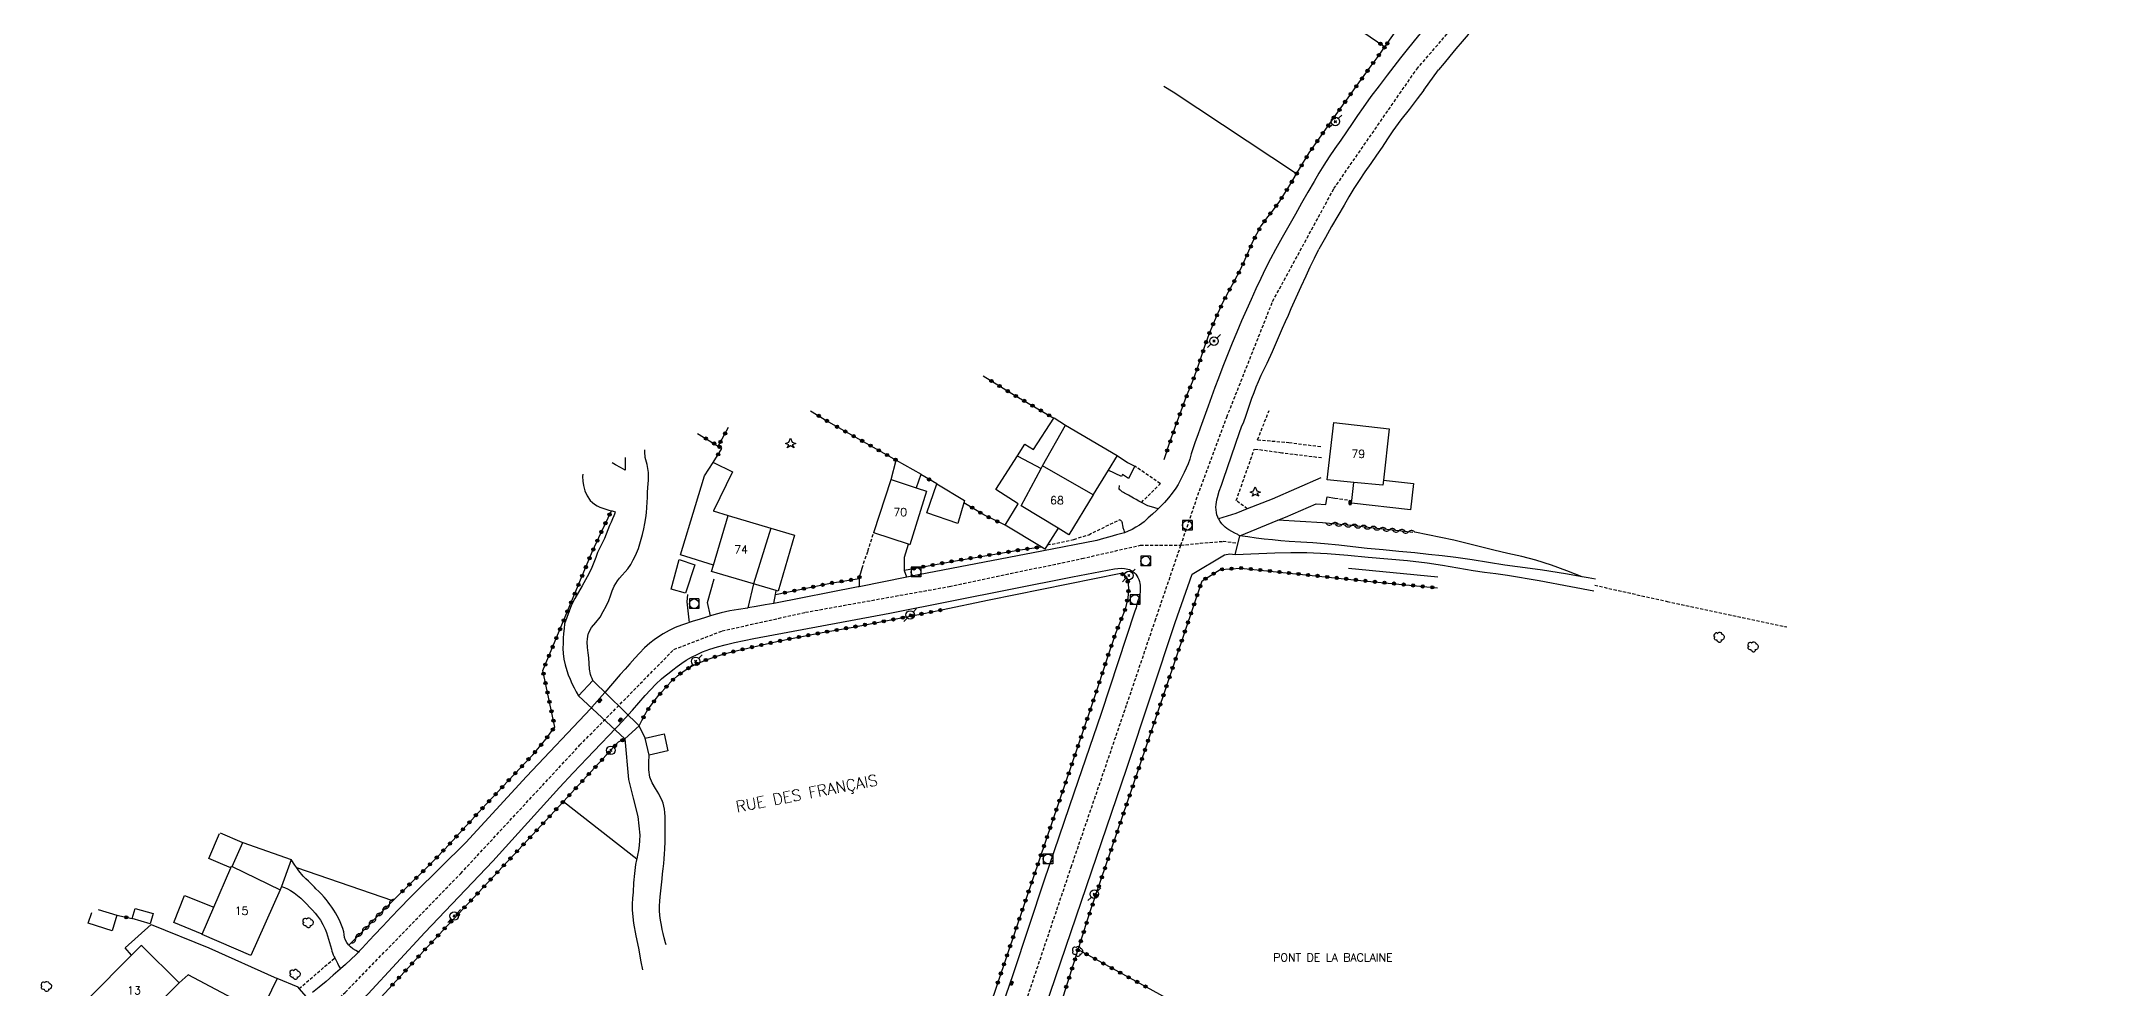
# Model space of a CAD drawing. Header units: millimetres. Extents: x 194000 to 195000, y 155999 to 157001.
# Drawn here: x 194327.7 to 194648.7, y 156260.3 to 156408.3 of the extents above; entities that cross this region are included whole.
import ezdxf
from ezdxf.enums import TextEntityAlignment as Align

# ---------------------------------------------------------------- set-up
doc = ezdxf.new("R2010")
doc.units = ezdxf.units.MM
doc.linetypes.add('DASHED', pattern=[0.75, 0.5, -0.25])
doc.layers.get('0').update_dxf_attribs({"linetype": 'CONTINUOUS'})
for name, color, linetype in [('W0001', 6, 'DASHED'), ('W0008', 7, 'CONTINUOUS'), ('W0014', 7, 'CONTINUOUS'), ('W0017', 7, 'CONTINUOUS'), ('W0070', 7, 'DASHED'), ('W0071', 7, 'CONTINUOUS'), ('W0101', 7, 'CONTINUOUS'), ('W0104', 1, 'CONTINUOUS'), ('W0112', 1, 'DASHED'), ('W0120', 7, 'CONTINUOUS'), ('W0211', 2, 'CONTINUOUS'), ('W0300', 7, 'CONTINUOUS'), ('W0303', 7, 'CONTINUOUS'), ('W0310', 3, 'CONTINUOUS'), ('W0323', 7, 'CONTINUOUS'), ('W0330', 7, 'CONTINUOUS'), ('W0401', 7, 'CONTINUOUS'), ('W0420', 7, 'CONTINUOUS'), ('W0473', 7, 'CONTINUOUS'), ('W0510', 5, 'CONTINUOUS'), ('W0984', 7, 'CONTINUOUS'), ('W0989', 7, 'CONTINUOUS'), ('W0991', 7, 'CONTINUOUS')]:
    doc.layers.add(name, color=color, linetype=linetype)
doc.styles.get("Standard").update_dxf_attribs({"font": 'romans.shx', "width": 0.85})

# ---------------------------------------------------------------- blocks, each defined once
blk = doc.blocks.new('T303')
for p, q in [((-0.77, 0), (-0.28, 0.21)), ((-0.28, -0.21), (-0.77, 0)), ((-0.28, 0.21), (0, 0.83)), ((0, 0.83), (0.28, 0.21)), ((0.28, 0.21), (0.83, 0)), ((0.83, 0), (0.28, -0.21)), ((-0.49, -0.63), (-0.28, -0.21)), ((0, -0.35), (-0.49, -0.63)), ((0.56, -0.63), (0, -0.35)), ((0.28, -0.21), (0.56, -0.63))]:
    blk.add_line(p, q)
blk = doc.blocks.new('T420')
for p, q in [((0.75, 0.75), (-0.75, 0.75)), ((-0.75, 0.75), (-0.75, -0.75)), ((0.75, 0.75), (0.75, -0.75)), ((0.75, -0.75), (-0.75, -0.75))]:
    blk.add_line(p, q)
blk.add_ellipse((0, 0), major_axis=(-0.53, 0.53), ratio=1, start_param=3.926991, end_param=10.210176)
blk = doc.blocks.new('T473')
for p, q in [((-0.166667, 0.166667), (0.166667, -0.166667)), ((-0.166667, -0.166667), (0.166667, 0.166667)), ((0.500001, 0.500001), (1.000002, 1.000002)), ((-1.000002, -1.000002), (-0.500001, -0.500001))]:
    blk.add_line(p, q)
blk.add_ellipse((0, 0), major_axis=(0.471405, 0.471405), ratio=1, start_param=5.4977871438, end_param=11.780972451)
blk = doc.blocks.new('T401')
for p, q in [((-0.3, 0.3), (0, 0.3)), ((-0.3, -0.25), (-0.3, 0.3)), ((-0.3, 0.15), (0, 0.15)), ((-0.3, 0), (0, 0)), ((0, 0.3), (0, -0.25)), ((-0.3, -0.15), (0, -0.15)), ((-0.3, -0.25), (-0.3, -0.3)), ((-0.3, -0.3), (0, -0.3)), ((0, -0.3), (0, -0.25))]:
    blk.add_line(p, q)
blk = doc.blocks.new('T300')
for p, q in [((-0.8, 0.51), (-0.86, 0.34)), ((-0.86, 0.34), (-0.86, 0.17)), ((-0.86, 0.17), (-0.74, 0.06)), ((-0.69, 0.63), (-0.8, 0.51)), ((-0.8, -0.06), (-0.74, 0.06)), ((-0.74, 0.06), (-0.69, 0.11)), ((-0.57, 0.69), (-0.69, 0.63)), ((-0.46, 0.69), (-0.57, 0.69)), ((-0.29, 0.63), (-0.46, 0.69)), ((-0.29, 0.63), (-0.17, 0.74)), ((-0.23, 0.57), (-0.29, 0.63)), ((-0.17, 0.74), (-0.06, 0.8)), ((-0.06, 0.8), (0.06, 0.8)), ((0.06, 0.8), (0.23, 0.74)), ((0.23, 0.74), (0.34, 0.63)), ((0.34, 0.63), (0.4, 0.51)), ((0.46, 0.46), (0.34, 0.46)), ((0.4, 0.51), (0.4, 0.46)), ((0.57, 0.4), (0.46, 0.46)), ((0.57, 0.4), (0.69, 0.29)), ((0.69, 0.29), (0.74, 0.17)), ((0.74, 0.06), (0.69, -0.17)), ((0.74, 0.17), (0.74, 0.06)), ((-0.8, -0.17), (-0.8, -0.06)), ((-0.8, -0.23), (-0.8, -0.17)), ((-0.74, -0.34), (-0.8, -0.23)), ((-0.69, -0.4), (-0.74, -0.34)), ((-0.51, -0.46), (-0.69, -0.4)), ((-0.4, -0.46), (-0.51, -0.46)), ((-0.4, -0.46), (-0.34, -0.46)), ((-0.34, -0.46), (-0.34, -0.4)), ((-0.34, -0.51), (-0.34, -0.46)), ((-0.29, -0.63), (-0.34, -0.51)), ((-0.17, -0.74), (-0.29, -0.63)), ((-0.06, -0.8), (-0.17, -0.74)), ((0.06, -0.8), (-0.06, -0.8)), ((0.17, -0.74), (0.06, -0.8)), ((0.23, -0.69), (0.17, -0.74)), ((0.29, -0.46), (0.23, -0.46)), ((0.29, -0.63), (0.23, -0.69)), ((0.46, -0.4), (0.29, -0.46)), ((0.34, -0.51), (0.29, -0.63)), ((0.34, -0.51), (0.34, -0.46)), ((0.57, -0.34), (0.46, -0.4)), ((0.63, -0.29), (0.57, -0.34)), ((0.69, -0.17), (0.63, -0.29))]:
    blk.add_line(p, q)
blk = doc.blocks.new('t323o')
at = {"color": 0, "linetype": 'Continuous'}
for radius in [0.25, 0.15]:
    blk.add_circle((0, 0), radius, dxfattribs=at)
blk = doc.blocks.new('t310o')
at = {"color": 0, "linetype": 'Continuous'}
for centre, start, end in [((-0.5, 0.38), 216.8699, 323.1304), ((0.5, -0.37), 36.8699, 143.1303)]:
    blk.add_arc(centre, 0.625, start, end, dxfattribs=at)

msp = doc.modelspace()

# ---------------------------------------------------------------- linework, layer by layer
at = {"layer": 'W0001'}
for points in [[(194505.76, 156329.54), (194508.65, 156338.04), (194512.94, 156349.56), (194520.1, 156367.63), (194529.67, 156385.25), (194542.61, 156403.92), (194555.92, 156419.31), (194567.34, 156430.2), (194586.26, 156448.69), (194607.58, 156468.77), (194618.2, 156479.19), (194624.7, 156485.95), (194631.85, 156493.57), (194635.04, 156497.02), (194647.85, 156512.41), (194664.7, 156532.82), (194682.49, 156555.17), (194701.86, 156579.17), (194709.19, 156588.59), (194719.3, 156600.74), (194737.79, 156624.11), (194747.79, 156635.6), (194766.17, 156654.85), (194782.26, 156671)], [(194505.76, 156329.54), (194508.76, 156329.87), (194512.36, 156330.17), (194514.7, 156329.91)], [(194426.57, 156313.27), (194434.1, 156316.17), (194447.12, 156319.08), (194469.58, 156323.11), (194490.32, 156327.48), (194499.45, 156329.56), (194505.76, 156329.54)], [(194464.43, 156207.95), (194470.3, 156224.59), (194477.55, 156246.33), (194488.63, 156279.27), (194497.34, 156304.75), (194501.74, 156317.73), (194505.76, 156329.54)], [(194367.09, 156252.43), (194375.24, 156259.72), (194393.28, 156278.3), (194411.85, 156298.31), (194426.57, 156313.27)]]:
    msp.add_lwpolyline(points, dxfattribs=at)
at = {"layer": 'W0008'}
for points in [[(194563.95, 156431.08), (194562.79, 156429.97), (194561.64, 156428.86), (194560.48, 156427.76), (194559.24, 156426.6), (194557.99, 156425.45), (194556.77, 156424.28), (194555.83, 156423.35), (194554.91, 156422.4), (194554, 156421.45), (194552.65, 156420), (194551.31, 156418.53), (194549.96, 156417.07), (194548.86, 156415.92), (194547.75, 156414.79), (194546.67, 156413.63), (194545.69, 156412.51), (194544.73, 156411.36), (194543.77, 156410.21), (194542.88, 156409.15), (194541.98, 156408.08)], [(194567.95, 156426.78), (194566.8, 156425.67), (194565.64, 156424.56), (194564.48, 156423.46), (194563.24, 156422.3), (194562, 156421.15), (194560.77, 156419.98), (194559.84, 156419.05), (194558.92, 156418.1), (194558.01, 156417.15), (194556.65, 156415.7), (194555.32, 156414.23), (194553.97, 156412.77), (194552.87, 156411.63), (194551.76, 156410.49), (194550.67, 156409.33), (194549.69, 156408.21), (194548.74, 156407.06), (194547.78, 156405.92), (194546.89, 156404.85), (194545.99, 156403.78)], [(194541.98, 156408.08), (194541.11, 156407), (194540.06, 156405.66), (194539.03, 156404.3)], [(194539.03, 156404.3), (194538, 156402.95), (194536.73, 156401.29), (194535.46, 156399.63), (194534.23, 156397.94), (194533.36, 156396.68), (194532.51, 156395.4), (194531.66, 156394.13), (194530.74, 156392.82), (194529.82, 156391.52), (194528.92, 156390.19), (194528.12, 156388.92), (194527.34, 156387.64), (194526.58, 156386.35), (194525.59, 156384.67), (194524.63, 156382.98), (194523.67, 156381.28), (194522.62, 156379.45)], [(194543.7, 156400.64), (194545.99, 156403.78)], [(194543.7, 156400.64), (194542.68, 156399.29), (194541.41, 156397.63), (194540.14, 156395.97), (194538.9, 156394.28), (194538.04, 156393.02), (194537.19, 156391.74), (194536.33, 156390.47), (194535.42, 156389.16), (194534.49, 156387.85), (194533.6, 156386.53), (194532.8, 156385.26), (194532.02, 156383.98), (194531.25, 156382.69), (194530.27, 156381.01), (194529.3, 156379.32), (194528.35, 156377.62), (194527.3, 156375.79)], [(194522.62, 156379.45), (194521.58, 156377.61), (194520.57, 156375.76), (194519.78, 156374.26), (194519.01, 156372.75), (194518.26, 156371.23), (194517.49, 156369.6), (194516.76, 156367.95), (194516.03, 156366.31), (194515.26, 156364.58), (194514.5, 156362.85), (194513.77, 156361.11), (194513.04, 156359.29), (194512.33, 156357.47), (194511.64, 156355.64), (194511.09, 156354.18), (194510.55, 156352.73), (194510.02, 156351.27), (194509.6, 156350.13), (194509.19, 156348.99), (194508.78, 156347.85), (194508.39, 156346.77), (194508.01, 156345.68), (194507.64, 156344.59), (194507.4, 156343.81), (194507.16, 156343.02), (194506.88, 156342.25), (194506.59, 156341.59), (194506.27, 156340.93), (194505.95, 156340.28), (194505.64, 156339.67), (194505.32, 156339.05), (194504.98, 156338.46), (194504.43, 156337.68), (194503.83, 156336.93), (194503.2, 156336.21), (194502.6, 156335.59), (194502.23, 156335.23), (194501.97, 156334.99), (194501.33, 156334.4), (194500.67, 156333.81), (194500.01, 156333.23), (194499.3, 156332.71), (194498.74, 156332.35), (194498.15, 156332.01), (194497.55, 156331.73), (194496.94, 156331.51), (194496.33, 156331.33), (194495.7, 156331.16), (194494.69, 156330.87), (194493.67, 156330.58), (194492.65, 156330.3)], [(194512.42, 156339.86), (194514.92, 156347.18), (194515.25, 156348.02), (194515.58, 156348.85), (194515.9, 156349.7), (194516.23, 156350.64), (194516.54, 156351.59), (194516.87, 156352.53), (194517.2, 156353.4), (194517.53, 156354.27), (194517.89, 156355.12), (194518.33, 156356.09), (194518.8, 156357.05), (194519.27, 156358.01), (194520.08, 156359.82), (194520.86, 156361.64), (194521.65, 156363.46), (194522.11, 156364.49), (194522.56, 156365.51), (194523.02, 156366.54), (194523.77, 156368.25), (194524.54, 156369.95), (194525.32, 156371.65), (194525.97, 156373.03), (194526.64, 156374.41), (194527.3, 156375.79)], [(194514.97, 156331.03), (194514.86, 156331.09), (194514.75, 156331.15), (194514.64, 156331.22), (194514.18, 156331.45), (194513.71, 156331.68), (194513.26, 156331.95), (194512.96, 156332.15), (194512.68, 156332.37), (194512.42, 156332.61), (194512.14, 156332.92), (194511.89, 156333.26), (194511.67, 156333.61), (194511.65, 156333.65), (194511.52, 156333.95), (194511.4, 156334.31), (194511.31, 156334.67), (194511.26, 156335.07), (194511.25, 156335.49), (194511.27, 156335.9), (194511.31, 156336.28), (194511.39, 156336.66), (194511.48, 156337.03), (194511.75, 156337.98), (194512.09, 156338.92), (194512.42, 156339.86)], [(194492.65, 156330.3), (194484.05, 156328.65), (194464.76, 156324.95), (194462.96, 156324.58), (194455.51, 156323.07), (194455.34, 156323.03), (194442.2, 156320.47)], [(194472.54, 156221.3), (194479.57, 156242.08), (194484.58, 156257.28), (194491.02, 156276.25), (194497.33, 156294.72), (194504.87, 156317.48), (194507.51, 156325.04), (194512.59, 156328.04), (194513.41, 156328.22), (194514.26, 156328.13), (194514.7, 156329.91), (194514.97, 156331.03)], [(194439.07, 156314.99), (194460.31, 156318.93), (194488.86, 156324.62), (194495.38, 156325.85), (194495.92, 156325.9), (194496.45, 156325.95), (194496.97, 156325.93), (194497.23, 156325.89), (194497.49, 156325.83), (194497.74, 156325.74), (194498.01, 156325.61), (194498.27, 156325.44), (194498.5, 156325.24), (194498.71, 156325.02), (194498.9, 156324.76), (194499.05, 156324.5), (194499.19, 156324.21), (194499.3, 156323.9), (194499.38, 156323.58), (194499.42, 156323.29), (194499.43, 156323), (194499.43, 156322.7), (194499.42, 156322.46), (194499.41, 156322.22), (194499.38, 156321.98), (194499.29, 156321.6), (194499.18, 156321.23), (194499.06, 156320.86), (194498.91, 156320.33), (194498.76, 156319.8), (194498.6, 156319.28), (194493.29, 156303.26), (194489.04, 156290.82), (194484.4, 156277.23), (194479.59, 156262.63), (194474.17, 156246.85)], [(194442.2, 156320.47), (194440.82, 156320.23), (194439.44, 156319.98), (194438.14, 156319.76), (194438.06, 156319.74), (194436.68, 156319.52), (194435.31, 156319.3), (194433.95, 156319.02), (194432.8, 156318.69), (194432.29, 156318.53), (194431.66, 156318.33), (194430.52, 156317.95), (194429.59, 156317.68), (194428.97, 156317.49), (194428.67, 156317.4), (194427.76, 156317.08), (194426.79, 156316.68), (194425.83, 156316.23), (194424.91, 156315.73), (194424.19, 156315.27), (194423.49, 156314.78), (194422.82, 156314.26), (194421.99, 156313.52), (194421.21, 156312.71), (194420.45, 156311.89), (194419.68, 156311.05), (194418.94, 156310.2), (194418.2, 156309.34)], [(194408.72, 156291.7), (194410.86, 156293.98), (194413.01, 156296.27), (194415.17, 156298.55), (194416.48, 156299.91), (194417.41, 156300.87), (194417.79, 156301.27), (194419.08, 156302.64), (194419.48, 156303.1), (194420.09, 156303.79), (194421.08, 156304.95), (194422.09, 156306.08), (194422.91, 156306.97), (194423.74, 156307.85), (194424.62, 156308.68), (194425.21, 156309.17), (194425.81, 156309.63), (194426.42, 156310.09), (194427.1, 156310.61), (194427.79, 156311.11), (194428.49, 156311.58), (194429.32, 156312.05), (194430.18, 156312.49), (194431.05, 156312.88), (194432.2, 156313.31), (194433.38, 156313.67), (194434.57, 156314.01), (194436.06, 156314.37), (194437.57, 156314.68), (194439.07, 156314.99)], [(194418.2, 156309.34), (194415.76, 156306.57), (194413.73, 156304.25), (194413.58, 156304.07), (194403.55, 156293.44), (194394.08, 156283.13), (194386.09, 156275.24)], [(194375.16, 156255.47), (194375.21, 156255.56), (194375.49, 156256.04), (194375.83, 156256.51), (194376.2, 156256.95), (194376.6, 156257.38), (194377.31, 156258.11), (194378.07, 156258.79), (194378.83, 156259.47), (194387.68, 156269.07), (194398.26, 156280.22), (194408.72, 156291.7)], [(194386.09, 156275.24), (194384.87, 156274), (194384.24, 156273.36)]]:
    msp.add_lwpolyline(points, dxfattribs=at)
at = {"layer": 'W0014'}
msp.add_lwpolyline([(194384.24, 156273.36), (194383.65, 156272.76), (194382.44, 156271.51), (194381.08, 156270.08), (194379.74, 156268.63), (194378.4, 156267.18), (194377.91, 156266.66), (194377.42, 156266.14), (194377.31, 156266.02), (194376.92, 156265.62), (194376.11, 156264.84), (194375.27, 156264.09), (194374.47, 156263.39), (194374.42, 156263.35), (194373.34, 156262.39), (194372.25, 156261.43), (194371.14, 156260.51), (194370.11, 156259.7)], dxfattribs=at)
at = {"layer": 'W0017'}
for points in [[(194527.61, 156340.06), (194520.03, 156336.74), (194516.14, 156335.23), (194514.35, 156334.53), (194511.65, 156333.65)], [(194499.59, 156336.22), (194499.19, 156336.45), (194498.78, 156336.68), (194498.37, 156336.92), (194498.1, 156337.07), (194497.83, 156337.21), (194497.57, 156337.36), (194497.37, 156337.47), (194497.17, 156337.57), (194496.97, 156337.68), (194496.79, 156337.79), (194496.61, 156337.9), (194496.45, 156338.03), (194496.33, 156338.13), (194496.23, 156338.23), (194496.15, 156338.35), (194496.13, 156338.52), (194496.16, 156338.71), (194496.18, 156338.9)], [(194514.97, 156331.03), (194520.89, 156333.45), (194522.13, 156333.96), (194526.9, 156336), (194528.39, 156335.92), (194528.63, 156337.1), (194529.82, 156336.9)], [(194496.26, 156333.57), (194496.36, 156333.45), (194496.47, 156333.33), (194496.55, 156333.2), (194496.59, 156333.04), (194496.61, 156332.87), (194496.63, 156332.7), (194496.72, 156332.3), (194496.83, 156331.9), (194496.94, 156331.51)], [(194502.23, 156335.23), (194501.69, 156335.39), (194501.16, 156335.54), (194500.63, 156335.73), (194500.28, 156335.88), (194499.94, 156336.05), (194499.59, 156336.22)], [(194462.96, 156324.58), (194462.58, 156325.56), (194462.58, 156325.64), (194462.59, 156327.69), (194463.23, 156329.71)], [(194432.29, 156318.53), (194431.81, 156320.59), (194432.84, 156324.29)], [(194439, 156323.53), (194438.14, 156319.76)], [(194455.49, 156324.35), (194455.51, 156323.07)], [(194428.68, 156321.86), (194428.6, 156320.72), (194428.92, 156317.92), (194428.97, 156317.49)], [(194442.2, 156320.47), (194442.45, 156321.85), (194442.57, 156322.48)], [(194377.31, 156266.02), (194376.87, 156266.28), (194376.43, 156266.54), (194376.04, 156266.84), (194375.81, 156267.08), (194375.74, 156267.15), (194375.48, 156267.5), (194375.27, 156267.87), (194375.14, 156268.29), (194375.08, 156268.74), (194374.99, 156269.18), (194374.83, 156269.7), (194374.64, 156270.21), (194374.44, 156270.71), (194374.21, 156271.19), (194373.97, 156271.66), (194373.71, 156272.12), (194373.43, 156272.56), (194373.13, 156273), (194372.83, 156273.42), (194372.55, 156273.82), (194372.27, 156274.21), (194371.96, 156274.58), (194371.54, 156275.03), (194371.09, 156275.45), (194370.64, 156275.88), (194370.41, 156276.14), (194370.17, 156276.4), (194369.93, 156276.66), (194369.5, 156277.06), (194369.06, 156277.45), (194368.64, 156277.85), (194367.97, 156278.68), (194367.65, 156279.16), (194367.37, 156279.58), (194366.77, 156280.48)], [(194365.28, 156276.27), (194365.75, 156276.07), (194366.22, 156275.87), (194366.67, 156275.64), (194367.23, 156275.28), (194367.76, 156274.87), (194368.27, 156274.44), (194368.75, 156273.98), (194369.21, 156273.5), (194369.66, 156273.01), (194370.09, 156272.56), (194370.51, 156272.11), (194370.89, 156271.64), (194371.34, 156270.99), (194371.73, 156270.3), (194372.08, 156269.59), (194372.29, 156269.08), (194372.47, 156268.55), (194372.64, 156268.01), (194372.79, 156267.5), (194372.92, 156266.98), (194373.06, 156266.47), (194373.15, 156266.17), (194373.23, 156265.87), (194373.34, 156265.58), (194373.48, 156265.28), (194373.59, 156265.1), (194373.64, 156265), (194373.8, 156264.71), (194374.03, 156264.27), (194374.25, 156263.83), (194374.47, 156263.39)], [(194369.19, 156259.02), (194368.04, 156260.31), (194367.86, 156260.52), (194364.57, 156261.86)]]:
    msp.add_lwpolyline(points, dxfattribs=at)
at = {"layer": 'W0070'}
msp.add_lwpolyline([(194570.43, 156323.31), (194581.73, 156320.77), (194600.19, 156316.86), (194600.45, 156316.81)], dxfattribs=at)
at = {"layer": 'W0071'}
for points in [[(194570.52, 156324.24), (194569.39, 156324.46), (194568.46, 156324.63), (194565.84, 156325.1), (194562.28, 156325.67), (194560.32, 156325.94), (194558.36, 156326.18), (194556.39, 156326.44), (194553.84, 156326.84), (194551.29, 156327.27), (194548.74, 156327.65), (194546.6, 156327.9), (194544.46, 156328.12), (194542.33, 156328.34), (194539.84, 156328.58), (194537.36, 156328.81), (194534.87, 156329.06), (194532.65, 156329.31), (194530.44, 156329.56), (194528.22, 156329.78), (194526.37, 156329.91), (194524.52, 156330.01), (194522.67, 156330.13), (194521.37, 156330.25), (194520.08, 156330.37), (194518.79, 156330.52), (194517.51, 156330.68), (194516.24, 156330.86), (194514.97, 156331.03)], [(194514.26, 156328.13), (194515.48, 156328.17), (194516.7, 156328.22), (194517.92, 156328.26), (194520.42, 156328.34), (194522.92, 156328.4), (194525.42, 156328.4), (194528.63, 156328.26), (194531.84, 156328), (194535.04, 156327.71), (194538.11, 156327.45), (194541.17, 156327.15), (194544.23, 156326.79), (194546.62, 156326.42), (194549.01, 156326.01), (194551.4, 156325.62), (194553.19, 156325.37), (194554.99, 156325.13), (194556.78, 156324.88), (194561.73, 156324.05), (194566.67, 156323.11), (194570.26, 156322.42)]]:
    msp.add_lwpolyline(points, dxfattribs=at)
at = {"layer": 'W0101'}
for points in [[(194528.64, 156339.75), (194529.66, 156348.73), (194538.31, 156347.75), (194537.4, 156339.72), (194537.31, 156338.91), (194532.79, 156339.35)], [(194463.44, 156329.64), (194463.23, 156329.71), (194457.78, 156331.5), (194457.79, 156331.54), (194460.5, 156339.81), (194464.4, 156338.54), (194464.55, 156338.49), (194466.01, 156338.01)], [(194360.46, 156265.49), (194352.88, 156268.75), (194352.9, 156268.81), (194354.7, 156273), (194357.34, 156279.15), (194357.46, 156279.43), (194357.56, 156279.38), (194365.08, 156275.72)], [(194349.27, 156261.2), (194341.08, 156252.95), (194335.18, 156258.82), (194341.86, 156265.54), (194343.4, 156267.1), (194343.4, 156267.02), (194349.27, 156261.2)]]:
    msp.add_lwpolyline(points, close=True, dxfattribs=at)
for points in [[(194492.05, 156337.44), (194488.27, 156331.2), (194486.6, 156332.21), (194480.83, 156335.7), (194483.94, 156341.54), (194484.16, 156341.95)], [(194492.05, 156337.44), (194484.16, 156341.95)], [(194439, 156323.53), (194432.47, 156325.46), (194432.77, 156326.46), (194435.07, 156334.21), (194441.72, 156332.24), (194441.71, 156332.2)], [(194441.71, 156332.2), (194439, 156323.53)]]:
    msp.add_lwpolyline(points, dxfattribs=at)
at = {"layer": 'W0104'}
for points in [[(194480.23, 156343.52), (194481.4, 156345.34), (194482.73, 156344.48), (194482.74, 156344.48), (194485.92, 156349.41), (194485.95, 156349.46), (194487.76, 156348.3)], [(194484.16, 156341.95), (194484.14, 156341.96), (194487.76, 156348.3), (194495.82, 156343.56)], [(194460.5, 156339.81), (194461.3, 156342.84), (194465.18, 156340.66), (194465.15, 156340.6), (194464.4, 156338.54)], [(194486.6, 156332.21), (194484.91, 156329.59), (194484.5, 156328.96), (194483.94, 156329.3), (194478.32, 156332.67), (194480.33, 156336.02), (194476.85, 156338.27), (194480.23, 156343.52), (194480.32, 156343.48), (194483.94, 156341.54)], [(194495.82, 156343.56), (194494.43, 156341.3), (194492.05, 156337.45), (194492.05, 156337.44)], [(194495.82, 156343.56), (194497.42, 156342.47), (194497.43, 156342.47), (194498.57, 156341.9), (194497.61, 156339.96), (194496.64, 156340.6), (194496.48, 156340.28), (194494.43, 156341.3)], [(194432.77, 156326.46), (194427.59, 156328.03), (194429.95, 156335.78), (194429.95, 156335.78), (194431.35, 156340.37), (194432.72, 156342.45), (194432.75, 156342.49), (194435.72, 156341.04), (194432.75, 156334.92), (194432.73, 156334.93), (194435.07, 156334.21)], [(194537.4, 156339.72), (194542.1, 156339.21), (194541.64, 156335.09), (194532.43, 156336.1), (194532.48, 156336.56), (194532.79, 156339.35)], [(194441.71, 156332.2), (194445.42, 156331.1), (194442.86, 156322.39), (194442.57, 156322.48), (194439, 156323.53)], [(194357.34, 156279.15), (194356.11, 156279.69), (194353.9, 156280.64), (194355.58, 156284.52)], [(194355.69, 156284.63), (194359.07, 156283.2), (194359.07, 156283.2), (194359.22, 156283.14), (194366.77, 156280.48), (194366.55, 156279.86), (194365.28, 156276.27), (194365.08, 156275.72)], [(194357.56, 156279.38), (194359.22, 156283.14)], [(194336.65, 156272.67), (194339.56, 156271.75), (194338.8, 156269.35), (194335.09, 156270.52), (194335.62, 156272.2)], [(194352.9, 156268.81), (194348.43, 156270.61), (194350.13, 156274.84), (194354.7, 156273)], [(194341.86, 156265.54), (194340.86, 156266.65), (194344.91, 156270.3), (194353.94, 156266.65), (194364.57, 156261.86), (194361.98, 156256.51), (194361.97, 156256.47), (194350.68, 156262.47), (194349.27, 156261.2)]]:
    msp.add_lwpolyline(points, dxfattribs=at)
for points in [[(194470.95, 156332.95), (194466.08, 156334.62), (194467.63, 156339.12), (194471.96, 156336.56), (194471.86, 156336.2)], [(194427.41, 156327.31), (194429.83, 156326.51), (194428.38, 156322.06), (194426.12, 156322.68)], [(194422.1, 156299.42), (194425.04, 156300.09), (194425.64, 156297.46), (194422.7, 156296.79)], [(194341.95, 156271.24), (194342.42, 156272.83), (194345.21, 156272.01), (194344.74, 156270.42)]]:
    msp.add_lwpolyline(points, close=True, dxfattribs=at)
at = {"layer": 'W0112'}
for points in [[(194517.75, 156346.03), (194519.55, 156350.61)], [(194517.75, 156346.03), (194522.65, 156345.59), (194527.82, 156344.93)], [(194516.14, 156335.23), (194514.42, 156336.55), (194517.24, 156344.54)], [(194527.75, 156343.18), (194521.53, 156343.95), (194517.24, 156344.54)], [(194499.59, 156336.22), (194502.57, 156339.17), (194502.55, 156339.17), (194498.57, 156341.9)], [(194529.82, 156336.9), (194532.48, 156336.56)], [(194484.91, 156329.59), (194489.05, 156330.46), (194491.37, 156331.2), (194496.26, 156333.57)], [(194455.97, 156325.99), (194456.87, 156328.67), (194456.88, 156328.65), (194457.79, 156331.54)], [(194368.04, 156260.31), (194373.59, 156265.1)]]:
    msp.add_lwpolyline(points, dxfattribs=at)
at = {"layer": 'W0120'}
for points in [[(194413.92, 156308.42), (194411.67, 156306.03)], [(194413.92, 156308.42), (194421.14, 156301.35)], [(194418.93, 156299.29), (194411.67, 156306.03)], [(194421.14, 156301.35), (194418.93, 156299.29)]]:
    msp.add_lwpolyline(points, dxfattribs=at)
at = {"layer": 'W0211'}
for points in [[(194527.91, 156333.06), (194520.89, 156333.45)], [(194568.46, 156324.63), (194566.05, 156325.54), (194563.64, 156326.44), (194561.19, 156327.24), (194559.02, 156327.8), (194556.83, 156328.28), (194554.64, 156328.77), (194552.56, 156329.3), (194550.48, 156329.84), (194548.4, 156330.35), (194546.38, 156330.78), (194544.35, 156331.18), (194542.33, 156331.57)], [(194545.9, 156324.54), (194531.95, 156325.9)]]:
    msp.add_lwpolyline(points, dxfattribs=at)
at = {"layer": 'W0300'}
for points in [[(194523.82, 156387.54), (194504.56, 156400.31), (194503.11, 156401.19)], [(194468.38, 156319.45), (194475.81, 156321.02), (194496.38, 156325.17)], [(194382.66, 156274.02), (194367.65, 156279.16)]]:
    msp.add_lwpolyline(points, dxfattribs=at)
at = {"layer": 'W0310'}
for points in [[(194541.99, 156331.56), (194538.94, 156331.9), (194535.9, 156332.24), (194532.85, 156332.57), (194531.21, 156332.73), (194529.56, 156332.9), (194527.91, 156333.06)], [(194375.81, 156267.08), (194382.66, 156274.02), (194383.11, 156274.48)]]:
    msp.add_lwpolyline(points, dxfattribs=at)
at = {"layer": 'W0323'}
for points in [[(194516.79, 156420.91), (194516.81, 156420.9), (194522.45, 156417.24), (194527.38, 156414.1), (194534.17, 156409.73), (194537.64, 156407.4), (194540.21, 156411.11), (194541.3, 156412.43), (194542.4, 156413.76), (194543.52, 156415.06), (194544.95, 156416.53), (194546.43, 156417.96), (194547.88, 156419.42), (194549.1, 156420.77), (194550.28, 156422.13), (194551.5, 156423.47), (194552.26, 156424.26), (194553.02, 156425.03), (194553.8, 156425.79), (194554.32, 156426.29), (194554.85, 156426.79), (194555.38, 156427.28)], [(194503.14, 156342.93), (194504.01, 156345.47), (194504.89, 156348.01), (194505.79, 156350.54), (194506.67, 156352.81), (194507.56, 156355.08), (194508.42, 156357.35), (194509, 156359.08), (194509.56, 156360.82), (194510.17, 156362.54), (194510.85, 156364.2), (194511.57, 156365.84), (194512.33, 156367.46), (194513.21, 156369.15), (194514.14, 156370.83), (194515.04, 156372.51), (194516.08, 156374.78), (194517.07, 156377.08), (194518.22, 156379.28), (194519.18, 156380.64), (194520.21, 156381.96), (194521.21, 156383.3), (194522.79, 156385.78), (194523.82, 156387.54), (194524.29, 156388.32), (194525.83, 156390.83), (194527.4, 156393.14), (194529.01, 156395.43), (194530.64, 156397.71), (194531.88, 156399.45), (194533.14, 156401.18), (194534.39, 156402.91), (194535.47, 156404.41), (194536.56, 156405.9), (194537.64, 156407.4)], [(194474.89, 156355.99), (194479.77, 156352.99), (194485.92, 156349.41)], [(194447.93, 156350.56), (194450.74, 156348.8)], [(194430.28, 156347), (194433.49, 156345.05), (194435.12, 156347.98)], [(194450.74, 156348.8), (194461.3, 156342.84)], [(194432.72, 156342.45), (194434.05, 156344.67), (194433.49, 156345.05)], [(194467.63, 156339.12), (194465.15, 156340.6)], [(194383.11, 156274.48), (194385.26, 156276.57), (194387.42, 156278.66), (194389.54, 156280.79), (194391.56, 156282.92), (194393.54, 156285.09), (194395.52, 156287.26), (194397.24, 156289.09), (194398.96, 156290.93), (194400.68, 156292.77), (194402.61, 156294.8), (194404.54, 156296.84), (194406.35, 156298.98), (194406.89, 156299.7), (194407.42, 156300.43), (194407.95, 156301.16), (194406.1, 156309.99), (194413.82, 156328.54), (194415.21, 156331.56), (194416.81, 156334.95)], [(194478.32, 156332.67), (194474.98, 156334.31), (194471.86, 156336.2)], [(194462.58, 156325.64), (194470.55, 156327.14), (194480.66, 156328.83), (194483.94, 156329.3)], [(194442.45, 156321.85), (194451.04, 156323.63), (194455.49, 156324.35), (194455.97, 156325.99)], [(194496.38, 156325.17), (194496.66, 156325.03), (194496.94, 156324.89), (194497.17, 156324.7), (194497.36, 156324.35), (194497.46, 156323.93), (194497.53, 156323.51), (194497.59, 156322.76), (194497.55, 156321.99), (194497.47, 156321.23), (194497.02, 156319.39), (194496.28, 156317.59), (194495.56, 156315.79), (194494.2, 156311.77), (194492.89, 156307.74), (194491.57, 156303.71), (194482.7, 156277.61), (194474.42, 156253.1), (194471.62, 156245.4), (194469.87, 156241.57)], [(194487.41, 156259.15), (194489.71, 156266.39), (194489.82, 156266.71), (194491.57, 156272.21), (194499.2, 156294.7), (194506.36, 156315.98), (194509.07, 156324), (194511.92, 156325.76), (194515.11, 156325.99), (194534.89, 156323.96), (194545.83, 156322.9)], [(194421.14, 156301.35), (194421.58, 156302.2), (194422.03, 156303.05), (194422.51, 156303.88), (194423.05, 156304.64), (194423.64, 156305.39), (194424.24, 156306.11), (194425.15, 156307.19), (194426.1, 156308.24), (194427.14, 156309.18), (194427.96, 156309.79), (194428.82, 156310.33), (194429.71, 156310.83), (194430.86, 156311.36), (194432.06, 156311.82), (194433.26, 156312.22), (194434.86, 156312.7), (194436.49, 156313.1), (194438.12, 156313.49), (194440.38, 156314.02), (194442.66, 156314.51), (194444.93, 156314.98), (194449.73, 156315.92), (194454.55, 156316.78), (194459.36, 156317.67), (194462.36, 156318.25), (194465.37, 156318.85), (194468.38, 156319.45)], [(194418.93, 156299.29), (194417.89, 156298.77), (194409.32, 156289.54), (194403.74, 156283.53), (194387.49, 156266.21), (194376.52, 156254.28)], [(194339.56, 156271.75), (194341.95, 156271.24)], [(194489.71, 156266.39), (194505.07, 156258)]]:
    msp.add_lwpolyline(points, dxfattribs=at)
at = {"layer": 'W0330'}
msp.add_lwpolyline([(194409.32, 156289.54), (194420.77, 156280.56)], dxfattribs=at)
at = {"layer": 'W0510'}
for points in [[(194413.92, 156308.42), (194413.79, 156308.74), (194413.67, 156309.06), (194413.56, 156309.38), (194413.4, 156310.21), (194413.36, 156311.08), (194413.3, 156311.94), (194413.18, 156312.77), (194413.05, 156313.6), (194413.02, 156314.44), (194413.05, 156314.9), (194413.11, 156315.36), (194413.21, 156315.8), (194413.7, 156316.7), (194414.39, 156317.51), (194415.04, 156318.34), (194415.53, 156319.18), (194415.98, 156320.04), (194416.39, 156320.92), (194416.68, 156321.66), (194416.95, 156322.41), (194417.26, 156323.14), (194417.51, 156323.57), (194417.77, 156323.99), (194418.05, 156324.39), (194418.48, 156324.9), (194418.94, 156325.38), (194419.37, 156325.89), (194419.82, 156326.55), (194420.22, 156327.25), (194420.58, 156327.97), (194421.02, 156329.02), (194421.37, 156330.12), (194421.66, 156331.23), (194421.87, 156332.09), (194422.04, 156332.95), (194422.18, 156333.82), (194422.27, 156334.63), (194422.33, 156335.44), (194422.38, 156336.26), (194422.43, 156337.03), (194422.47, 156337.8), (194422.51, 156338.57), (194422.55, 156339.14), (194422.59, 156339.71), (194422.6, 156340.28), (194422.58, 156340.9), (194422.52, 156341.53), (194422.42, 156342.14), (194422.31, 156342.52), (194422.17, 156342.9), (194422.07, 156343.28), (194422.01, 156344.16), (194422.03, 156344.44)], [(194418.94, 156343.23), (194418.94, 156342.92), (194418.96, 156342.11), (194418.98, 156341.3)], [(194412.35, 156340.65), (194412.28, 156340.27), (194412.32, 156339.57), (194412.44, 156338.88), (194412.67, 156338.05), (194413.02, 156337.25), (194413.51, 156336.55), (194413.83, 156336.25), (194414.19, 156335.98), (194414.57, 156335.73), (194415.01, 156335.52), (194415.47, 156335.35), (194415.94, 156335.2), (194416.43, 156335.05), (194416.81, 156334.95), (194416.92, 156334.92), (194417.42, 156334.79)], [(194418.98, 156341.3), (194418.22, 156341.71), (194417.46, 156342.12), (194416.91, 156342.43)], [(194417.42, 156334.79), (194417.35, 156334.58), (194417.27, 156334.38), (194417.2, 156334.17), (194416.98, 156333.65), (194416.75, 156333.13), (194416.52, 156332.61), (194416.26, 156331.95), (194416.01, 156331.28), (194415.73, 156330.61), (194415.38, 156329.88), (194415.01, 156329.15), (194414.65, 156328.41), (194414.35, 156327.64), (194414.06, 156326.85), (194413.75, 156326.08), (194413.27, 156325.11), (194412.75, 156324.16), (194412.22, 156323.21), (194411.66, 156322.23), (194411.1, 156321.25), (194410.59, 156320.25), (194410.19, 156319.27), (194409.83, 156318.27), (194409.47, 156317.28), (194409.41, 156316.54), (194409.34, 156315.79), (194409.29, 156315.05), (194409.25, 156314.25), (194409.23, 156313.44), (194409.27, 156312.65), (194409.39, 156311.75), (194409.58, 156310.85), (194409.83, 156309.98), (194410.07, 156309.29), (194410.35, 156308.61), (194410.65, 156307.94), (194410.97, 156307.29), (194411.32, 156306.66), (194411.67, 156306.03)], [(194422.1, 156299.42), (194421.14, 156301.35)], [(194418.93, 156299.29), (194419.5, 156292.95)], [(194425.35, 156267.12), (194425.26, 156267.46), (194425.06, 156268.26), (194424.9, 156268.91), (194424.75, 156269.56), (194424.62, 156270.21), (194424.49, 156270.98), (194424.39, 156271.74), (194424.34, 156272.51), (194424.34, 156273.23), (194424.38, 156273.94), (194424.44, 156274.65), (194424.52, 156275.59), (194424.61, 156276.52), (194424.72, 156277.45), (194424.81, 156278.24), (194424.9, 156279.03), (194424.99, 156279.82), (194425.05, 156280.58), (194425.11, 156281.33), (194425.15, 156282.08), (194425.2, 156283.29), (194425.23, 156284.49), (194425.23, 156285.7), (194425.23, 156286.4), (194425.21, 156287.11), (194425.16, 156287.81), (194425.1, 156288.31), (194425.02, 156288.81), (194424.89, 156289.29), (194424.69, 156289.78), (194424.45, 156290.24), (194424.2, 156290.71), (194423.7, 156291.58), (194423.2, 156292.45), (194422.83, 156293.35), (194422.67, 156294.47), (194422.68, 156295.63), (194422.7, 156296.79)], [(194419.5, 156292.95), (194420.22, 156290.06), (194420.93, 156287.17), (194421.23, 156284.25), (194421.2, 156283.46), (194421.14, 156282.67), (194421.04, 156281.89), (194420.91, 156281.16), (194420.77, 156280.56), (194420.74, 156280.43), (194420.59, 156279.7), (194420.4, 156278.27), (194420.28, 156276.83), (194420.19, 156275.39), (194420.12, 156274.44), (194420.07, 156273.48), (194420.06, 156272.53), (194420.26, 156270.55), (194420.64, 156268.57), (194421.05, 156266.6), (194421.42, 156264.46), (194421.66, 156263.24)]]:
    msp.add_lwpolyline(points, dxfattribs=at)

# ---------------------------------------------------------------- block references
at = {"layer": 'W0300'}
for p in [(194589.9, 156315.16), (194595.21, 156313.67), (194369.48, 156270.58), (194489.68, 156266.1), (194367.45, 156262.52), (194328.58, 156260.63)]:
    msp.add_blockref('T300', p, dxfattribs=at)
at = {"layer": 'W0303', "rotation": 359.9999899820874}
for p in [(194444.78, 156345.42), (194517.37, 156337.85)]:
    msp.add_blockref('T303', p, dxfattribs=at)
at = {"layer": 'W0310'}
for p, rotation in [((194529.4, 156332.91), 174.3135183463257), ((194530.9, 156332.76), 174.3169462885737), ((194532.39, 156332.61), 174.1757659051937), ((194533.88, 156332.46), 173.8911381905067), ((194535.37, 156332.3), 173.8911381905067), ((194536.86, 156332.13), 173.6639400621333), ((194538.35, 156331.97), 173.6639400621333), ((194539.84, 156331.8), 173.6660039555054), ((194541.34, 156331.64), 173.6660039555054), ((194380.02, 156271.35), 45.3615483176572), ((194381.08, 156272.42), 45.3615483176572), ((194382.13, 156273.49), 45.3615483176572), ((194376.86, 156268.15), 45.3615483176572), ((194377.91, 156269.22), 45.3615483176572), ((194378.97, 156270.28), 45.3615483176572)]:
    msp.add_blockref('t310o', p, dxfattribs=dict(at, rotation=rotation))
at = {"layer": 'W0323'}
for p, rotation in [((194536.94, 156407.87), 326.0627563565865), ((194537.57, 156407.3), 54.054748151954), ((194538.01, 156407.93), 55.25345437179791), ((194534.93, 156403.66), 54.0980749756546), ((194535.81, 156404.87), 54.04784779762461), ((194536.69, 156406.09), 54.054748151954), ((194533.17, 156401.23), 54.10076077837383), ((194534.05, 156402.44), 54.10076077837383), ((194530.54, 156397.57), 54.476593823337), ((194531.42, 156398.79), 54.39062068816904), ((194532.29, 156400.01), 54.15389812101017), ((194527.94, 156393.91), 54.77158889935149), ((194528.8, 156395.13), 54.77158889935149), ((194529.67, 156396.35), 54.476593823337), ((194526.24, 156391.43), 55.87841955049791), ((194527.08, 156392.67), 55.87841955049791), ((194523.87, 156387.61), 59.55357279050794), ((194524.64, 156388.89), 58.39504910873444), ((194525.42, 156390.17), 58.39504910873444), ((194522.32, 156385.04), 57.42867955483383), ((194523.11, 156386.32), 59.56303081417896), ((194519.74, 156381.36), 52.02905365522415), ((194520.65, 156382.55), 53.23278285217536), ((194521.51, 156383.78), 57.42867955483383), ((194518.02, 156378.9), 62.19631415207058), ((194518.84, 156380.16), 55.04177430961152), ((194516.1, 156374.84), 66.73524116130822), ((194516.69, 156376.21), 66.73524116130822), ((194517.32, 156377.57), 62.19631415207058), ((194514.83, 156372.12), 61.78457831068992), ((194515.48, 156373.47), 65.55794274524057), ((194512.69, 156368.16), 62.48189700633227), ((194513.39, 156369.49), 60.91336268581614), ((194514.12, 156370.8), 60.91336268581614), ((194511.4, 156365.46), 66.2551917036823), ((194512.03, 156366.82), 64.78014333941245), ((194510.23, 156362.69), 67.94893728134954), ((194510.8, 156364.08), 67.94893728134954), ((194509.25, 156359.86), 72.18004458151741), ((194509.72, 156361.28), 70.47288958567108), ((194507.77, 156355.61), 69.30895343429675), ((194508.3, 156357.01), 69.30895343429675), ((194508.78, 156358.43), 71.47572819151195), ((194476.17, 156355.2), 328.4341260209423), ((194477.44, 156354.42), 328.4341260209423), ((194478.72, 156353.63), 328.4341260209423), ((194480, 156352.85), 329.8246993969374), ((194481.3, 156352.1), 329.8246993969374), ((194506.67, 156352.82), 68.36458880006923), ((194507.22, 156354.21), 68.36458880006923), ((194449.2, 156349.76), 327.9977784616465), ((194450.47, 156348.97), 327.9977784616465), ((194482.6, 156351.34), 329.8246993969374), ((194483.89, 156350.59), 329.8246993969374), ((194485.19, 156349.84), 329.8246993969374), ((194505.6, 156350.01), 70.33756866455214), ((194506.13, 156351.42), 68.95910929052017), ((194431.56, 156346.22), 328.7722905768777), ((194433.85, 156345.7), 60.86908297392185), ((194434.58, 156347.01), 60.86908297392185), ((194452.05, 156348.06), 330.5770840843527), ((194453.36, 156347.32), 330.5770840843527), ((194454.66, 156346.59), 330.5770840843527), ((194455.97, 156345.85), 330.5770840843527), ((194504.12, 156345.77), 71.01194216191729), ((194504.6, 156347.18), 71.01194216191729), ((194505.1, 156348.6), 70.33756866455214), ((194432.85, 156345.45), 328.7722905768777), ((194433.49, 156343.74), 59.24544839800549), ((194433.7, 156344.91), 145.0149340182101), ((194457.28, 156345.11), 330.5770840843527), ((194458.58, 156344.37), 330.5770840843527), ((194459.89, 156343.64), 330.5770840843527), ((194461.2, 156342.9), 330.5770840843527), ((194503.63, 156344.35), 70.99871924732082), ((194466.44, 156339.83), 148.9885480982247), ((194415.88, 156332.99), 64.72804134721142), ((194416.52, 156334.34), 64.72804134721142), ((194473.15, 156335.42), 148.664303186617), ((194474.43, 156334.64), 148.664303186617), ((194475.75, 156333.93), 153.8825629937967), ((194477.09, 156333.27), 153.8825629937967), ((194414.61, 156330.27), 65.35819458265186), ((194415.24, 156331.63), 64.72804134721142), ((194413.4, 156327.52), 67.41633391000586), ((194413.99, 156328.9), 65.35819458265186), ((194467, 156326.47), 10.68347109890319), ((194468.48, 156326.75), 10.68347109890319), ((194469.95, 156327.03), 10.68347109890319), ((194471.43, 156327.29), 9.476102740264151), ((194472.91, 156327.54), 9.476102740264151), ((194474.39, 156327.78), 9.476102740264151), ((194475.87, 156328.03), 9.476102740264151), ((194477.35, 156328.28), 9.476102740264151), ((194478.83, 156328.52), 9.476102740264151), ((194480.31, 156328.77), 9.476102740264151), ((194481.79, 156328.99), 8.132551624330695), ((194483.28, 156329.2), 8.132551624330695), ((194411.67, 156323.37), 67.41633391000586), ((194412.24, 156324.75), 67.41633391000586), ((194412.82, 156326.14), 67.41633391000586), ((194449.8, 156323.37), 11.75842758161548), ((194451.27, 156323.67), 9.084254924778904), ((194452.75, 156323.91), 9.084254924778904), ((194454.23, 156324.14), 9.084254924778904), ((194455.55, 156324.56), 73.76521073646283), ((194464.06, 156325.92), 10.68347109890319), ((194465.53, 156326.2), 10.68347109890319), ((194496.65, 156325.03), 332.8668789711633), ((194497.47, 156323.88), 279.0902769209753), ((194508.79, 156323.17), 71.31029076796123), ((194509.6, 156324.33), 31.66463221826805), ((194510.88, 156325.12), 31.66463221826805), ((194512.2, 156325.78), 4.262832800046923), ((194513.69, 156325.89), 4.262832800046923), ((194515.19, 156325.99), 354.1159037459476), ((194516.68, 156325.83), 354.1159037459476), ((194518.17, 156325.68), 354.1159037459476), ((194519.66, 156325.53), 354.1159037459476), ((194521.16, 156325.37), 354.1159037459476), ((194522.65, 156325.22), 354.1159037459476), ((194524.14, 156325.06), 354.1159037459476), ((194525.63, 156324.91), 354.1159037459476), ((194527.12, 156324.76), 354.1159037459476), ((194528.62, 156324.6), 354.1159037459476), ((194530.11, 156324.45), 354.1159037459476), ((194531.6, 156324.3), 354.1159037459476), ((194533.09, 156324.14), 354.1159037459476), ((194534.58, 156323.99), 354.1159037459476), ((194536.08, 156323.84), 354.5077752279571), ((194537.57, 156323.7), 354.5077752279571), ((194539.06, 156323.56), 354.5077752279571), ((194540.56, 156323.41), 354.5077752279571), ((194542.05, 156323.27), 354.5077752279571), ((194410.52, 156320.6), 67.41633391000586), ((194411.09, 156321.98), 67.41633391000586), ((194443.92, 156322.15), 11.75842758161548), ((194445.39, 156322.46), 11.75842758161548), ((194446.86, 156322.76), 11.75842758161548), ((194448.33, 156323.07), 11.75842758161548), ((194497.39, 156320.9), 256.2266798703488), ((194497.57, 156322.39), 267.081565280037), ((194507.83, 156320.33), 71.31029076796123), ((194508.31, 156321.75), 71.31029076796123), ((194543.54, 156323.12), 354.5077752279571), ((194545.04, 156322.98), 354.5077752279571), ((194409.36, 156317.83), 67.41633391000586), ((194409.94, 156319.21), 67.41633391000586), ((194454.95, 156316.85), 10.42746799052822), ((194456.42, 156317.13), 10.42746799052822), ((194457.9, 156317.4), 10.42746799052822), ((194459.37, 156317.67), 11.07179677296108), ((194460.85, 156317.96), 11.07179677296108), ((194462.32, 156318.24), 11.07179677296108), ((194463.79, 156318.54), 11.24034101018637), ((194465.26, 156318.83), 11.24034101018637), ((194466.73, 156319.12), 11.2403410097592), ((194468.2, 156319.41), 11.2403410097592), ((194496.47, 156318.05), 247.7981957385727), ((194497.03, 156319.44), 256.2266798703488), ((194506.87, 156317.49), 71.31029076796123), ((194507.35, 156318.91), 71.31029076796123), ((194407.64, 156313.67), 67.41633391000586), ((194408.21, 156315.06), 67.41633391000586), ((194408.79, 156316.44), 67.41633391000586), ((194438.77, 156313.64), 13.09245091555837), ((194440.23, 156313.98), 13.09245091555837), ((194441.69, 156314.3), 12.20827522370834), ((194443.16, 156314.61), 11.83157917835508), ((194444.63, 156314.92), 11.83157917835508), ((194446.1, 156315.21), 10.99043831885677), ((194447.57, 156315.5), 10.99043831885677), ((194449.04, 156315.78), 10.99043831885677), ((194450.52, 156316.06), 10.16338863204271), ((194452, 156316.32), 10.16338863204271), ((194453.47, 156316.59), 10.16338863204271), ((194494.9, 156313.84), 251.4240656493322), ((194495.38, 156315.26), 251.4240656493322), ((194495.91, 156316.66), 248.0120314620789), ((194505.91, 156314.65), 71.40607373232177), ((194506.38, 156316.07), 71.31029076796123), ((194406.48, 156310.9), 67.41633391000586), ((194407.06, 156312.29), 67.41633391000586), ((194428.84, 156310.35), 29.12545397536059), ((194430.17, 156311.04), 24.80669979481545), ((194431.55, 156311.62), 20.72442245028105), ((194432.96, 156312.12), 18.73373215053675), ((194434.4, 156312.56), 16.52507348800339), ((194435.85, 156312.94), 13.96981360863081), ((194437.31, 156313.3), 13.33856187887334), ((194493.95, 156310.99), 251.9238927035617), ((194494.42, 156312.42), 251.4240656493322), ((194504.47, 156310.38), 71.40607373232177), ((194504.95, 156311.8), 71.40607373232177), ((194505.43, 156313.22), 71.40607373232177), ((194406.21, 156309.49), 101.8408722918589), ((194406.51, 156308.02), 101.8408722918589), ((194425.4, 156307.47), 47.69361103803518), ((194426.44, 156308.55), 42.31216652223528), ((194427.59, 156309.52), 36.3414782409291), ((194493.02, 156308.14), 251.9238927035617), ((194493.49, 156309.57), 251.9238927035617), ((194503.51, 156307.54), 71.40607373232177), ((194503.99, 156308.96), 71.40607373232177), ((194406.82, 156306.55), 101.8408722918589), ((194407.13, 156305.09), 101.8408722918589), ((194422.58, 156303.97), 54.80294210102002), ((194423.47, 156305.18), 51.90087230431661), ((194424.43, 156306.34), 49.99208116599656), ((194492.09, 156305.29), 251.9367358309943), ((194492.55, 156306.71), 251.9367358309943), ((194502.56, 156304.69), 71.40607373232177), ((194503.04, 156306.12), 71.40607373232177), ((194407.44, 156303.62), 101.8408722918589), ((194407.66, 156300.77), 53.99124727632475), ((194407.75, 156302.15), 101.8408722918589), ((194421.83, 156302.68), 62.44948401894703), ((194490.66, 156301.02), 251.2166929235944), ((194491.14, 156302.44), 251.2166929235944), ((194491.62, 156303.86), 251.9367358309943), ((194501.6, 156301.85), 71.40607373232177), ((194502.08, 156303.27), 71.40607373232177), ((194405.84, 156298.38), 49.72278309404901), ((194406.78, 156299.55), 53.00334198597537), ((194417.37, 156298.22), 227.1456169719682), ((194418.55, 156299.1), 206.30101719545), ((194489.69, 156298.18), 251.2166929235944), ((194490.18, 156299.6), 251.2166929235944), ((194500.17, 156297.59), 71.40607373232177), ((194500.64, 156299.01), 71.40607373232177), ((194501.12, 156300.43), 71.40607373232177), ((194402.84, 156295.04), 46.68935303619349), ((194403.86, 156296.13), 46.68935303619349), ((194404.87, 156297.24), 49.72278309404901), ((194414.31, 156294.92), 227.1456169719682), ((194415.33, 156296.02), 227.1456169719682), ((194416.35, 156297.12), 227.1456169719682), ((194488.73, 156295.34), 251.2166929235944), ((194489.21, 156296.76), 251.2166929235944), ((194499.21, 156294.74), 71.40607373232177), ((194499.69, 156296.16), 71.40607373232177), ((194399.75, 156291.77), 47.01378989105516), ((194400.77, 156292.86), 46.44364047875365), ((194401.8, 156293.95), 46.44364047875365), ((194411.25, 156291.62), 227.1456169719682), ((194412.27, 156292.72), 227.1456169719682), ((194413.29, 156293.82), 227.1456169719682), ((194487.28, 156291.08), 251.2166929235944), ((194487.76, 156292.5), 251.2166929235944), ((194488.25, 156293.92), 251.2166929235944), ((194498.25, 156291.9), 71.27057198676219), ((194498.73, 156293.32), 71.27057198676219), ((194396.67, 156288.48), 46.90056863473038), ((194397.7, 156289.58), 46.82060306597172), ((194398.72, 156290.67), 46.82060306597172), ((194408.19, 156288.32), 227.1452397248567), ((194409.21, 156289.42), 227.1452397248567), ((194410.23, 156290.52), 227.1456169719682), ((194486.31, 156288.24), 251.2166929235944), ((194486.8, 156289.66), 251.2166929235944), ((194497.28, 156289.06), 71.27057198676219), ((194497.77, 156290.48), 71.27057198676219), ((194393.62, 156285.18), 47.47037562315842), ((194394.63, 156286.28), 47.47037562315842), ((194395.64, 156287.39), 46.90056863473038), ((194405.13, 156285.02), 227.1452397248567), ((194406.15, 156286.12), 227.1452397248567), ((194407.17, 156287.22), 227.1452397248567), ((194485.35, 156285.4), 251.2166929235944), ((194485.83, 156286.82), 251.2166929235944), ((194495.84, 156284.8), 71.27057198676219), ((194496.32, 156286.22), 71.27057198676219), ((194496.8, 156287.64), 71.27057198676219), ((194390.56, 156281.87), 46.6704807986364), ((194391.59, 156282.96), 47.5806373983273), ((194392.6, 156284.07), 47.5806373983273), ((194402.06, 156281.74), 226.8051497257642), ((194403.09, 156282.83), 226.8051497257642), ((194404.11, 156283.93), 227.1452397248567), ((194484.38, 156282.56), 251.2166929235944), ((194484.86, 156283.98), 251.2166929235944), ((194494.88, 156281.96), 71.27057198676219), ((194495.36, 156283.38), 71.27057198676219), ((194387.41, 156278.66), 44.12357373625694), ((194388.47, 156279.72), 45.06745438320629), ((194389.53, 156280.78), 45.06745438320629), ((194398.98, 156278.46), 226.8051497257642), ((194400.01, 156279.55), 226.8051497257642), ((194401.03, 156280.64), 226.8051497257642), ((194482.93, 156278.3), 251.2166929235944), ((194483.42, 156279.72), 251.2166929235944), ((194483.9, 156281.14), 251.2166929235944), ((194493.91, 156279.12), 71.27057198676219), ((194494.39, 156280.54), 71.27057198676219), ((194384.18, 156275.52), 44.13685205187078), ((194385.26, 156276.57), 44.13685205187078), ((194386.34, 156277.61), 44.12357373625694), ((194395.9, 156275.17), 226.8051497257642), ((194396.93, 156276.27), 226.8051497257642), ((194397.95, 156277.36), 226.8051497257642), ((194481.97, 156275.46), 251.346553162689), ((194482.45, 156276.88), 251.346553162689), ((194492.95, 156276.28), 71.27057198676219), ((194493.43, 156277.7), 71.27057198676219), ((194392.82, 156271.89), 226.8051497257642), ((194393.85, 156272.99), 226.8051497257642), ((194394.87, 156274.08), 226.8051497257642), ((194481.01, 156272.62), 251.346553162689), ((194481.49, 156274.04), 251.346553162689), ((194491.51, 156272.01), 72.31505989415075), ((194491.99, 156273.43), 71.27057198676219), ((194492.47, 156274.85), 71.27057198676219), ((194341.03, 156271.44), 347.8348328956241), ((194389.74, 156268.61), 226.8051497257642), ((194390.77, 156269.71), 226.8051497257642), ((194391.79, 156270.8), 226.8051497257642), ((194480.05, 156269.77), 251.346553162689), ((194480.53, 156271.19), 251.346553162689), ((194490.6, 156269.15), 72.31505989415075), ((194491.05, 156270.58), 72.31505989415075), ((194387.69, 156266.43), 226.8051497257642), ((194388.71, 156267.52), 226.8051497257642), ((194478.61, 156265.51), 251.346553162689), ((194479.09, 156266.93), 251.346553162689), ((194479.57, 156268.35), 251.346553162689), ((194489.68, 156266.3), 72.32373332042779), ((194490.14, 156267.72), 72.31505989415075), ((194491.03, 156265.67), 331.3534745203623), ((194384.64, 156263.12), 227.4150777220229), ((194385.65, 156264.22), 227.4150777220229), ((194386.67, 156265.32), 227.4150777220229), ((194477.65, 156262.67), 251.346553162689), ((194478.13, 156264.09), 251.346553162689), ((194488.77, 156263.44), 72.32373332042779), ((194489.23, 156264.87), 72.32373332042779), ((194492.35, 156264.95), 331.3534745203623), ((194493.66, 156264.23), 331.3534745203623), ((194494.98, 156263.51), 331.3534745203623), ((194496.29, 156262.79), 331.3534745203623), ((194382.61, 156260.91), 227.4150777220229), ((194383.62, 156262.01), 227.4150777220229), ((194477.17, 156261.25), 251.346553162689), ((194487.86, 156260.58), 72.32373332042779), ((194488.32, 156262.01), 72.32373332042779), ((194497.61, 156262.07), 331.3534745203623), ((194498.93, 156261.35), 331.3534745203623), ((194500.24, 156260.63), 331.3534745203623)]:
    msp.add_blockref('t323o', p, dxfattribs=dict(at, rotation=rotation))
at = {"layer": 'W0401'}
msp.add_blockref('T401', (194532.35, 156336.2), dxfattribs=at)
for p, rotation in [((194414.88, 156305.36), 138.7564714238119), ((194418.32, 156302.16), 316.8698005990923), ((194479.19, 156261.17), 161.0500859313285)]:
    msp.add_blockref('T401', p, dxfattribs=dict(at, rotation=rotation))
at = {"layer": 'W0420', "rotation": 359.9999899820874}
for p in [(194506.76, 156332.68), (194500.25, 156327.08), (194464.38, 156325.37), (194429.74, 156320.41), (194498.58, 156321.04), (194485, 156280.56)]:
    msp.add_blockref('T420', p, dxfattribs=at)
at = {"layer": 'W0473', "rotation": 359.9999899820874}
for p in [(194529.9, 156395.73), (194510.94, 156361.44), (194497.63, 156324.84), (194463.49, 156318.66), (194429.97, 156311.42), (194416.72, 156297.52), (194492.25, 156275.04), (194392.25, 156271.64)]:
    msp.add_blockref('T473', p, dxfattribs=at)

# ---------------------------------------------------------------- texts
at = {"layer": 'W0984'}
msp.add_text('PONT DE LA BACLAINE  ', height=1.25, dxfattribs=at).set_placement((194530.38, 156265.17), align=Align.MIDDLE_CENTER)
at = {"layer": 'W0989'}
msp.add_text('RUE DES FRANÇAIS  ', height=1.75, rotation=10.8603, dxfattribs=at).set_placement((194436.44, 156287.83))
at = {"layer": 'W0991'}
for s, p in [('79', (194533.48, 156343.82)), ('68', (194486.41, 156336.57)), ('70', (194461.92, 156334.73)), ('74', (194437.07, 156328.87)), ('15', (194359.04, 156272.46)), ('13', (194342.24, 156260.03))]:
    msp.add_text(s, height=1.25, dxfattribs=at).set_placement(p, align=Align.MIDDLE_CENTER)

doc.saveas('drawing.dxf')
